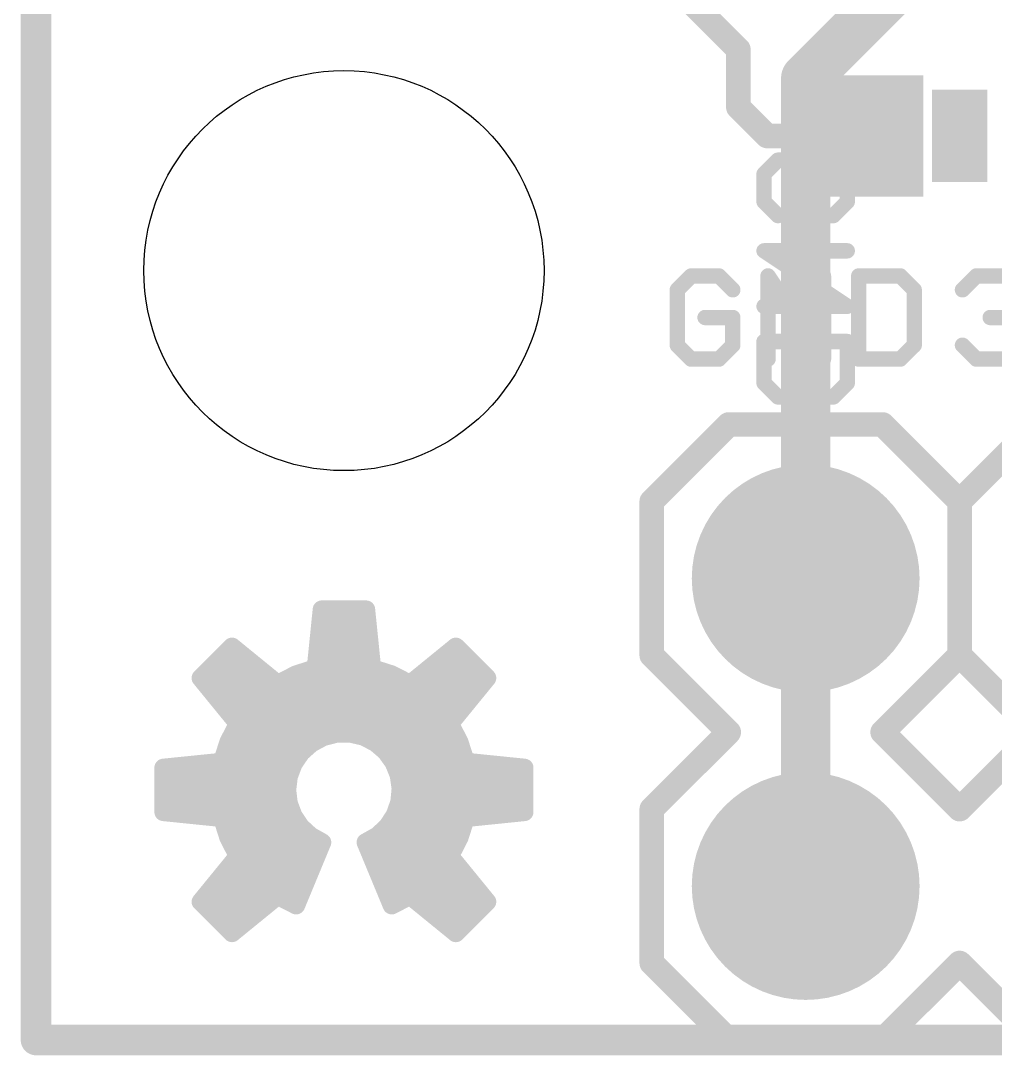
# Model space of a CAD drawing. Extents: x -0.1 to 23, y -0.1 to 23.
# Drawn here: x -0.13 to 7.91, y -0.13 to 8.41 of the extents above; entities that cross this region are included whole.
import ezdxf

# ---------------------------------------------------------------- set-up
doc = ezdxf.new("R2010")
doc.units = 0
for name, color, linetype in [('1', 12, 'CONTINUOUS'), ('16', 132, 'CONTINUOUS'), ('17', 110, 'CONTINUOUS'), ('20', 53, 'CONTINUOUS'), ('21', 253, 'CONTINUOUS'), ('22', 40, 'CONTINUOUS')]:
    doc.layers.add(name, color=color, linetype=linetype)

# ---------------------------------------------------------------- blocks, each defined once
blk = doc.blocks.new('ROUNDP')
at = {"const_width": 0.5}
blk.add_lwpolyline([(0, -0.25, 1), (0, 0.25, 1), (0, -0.25)], format="xyb", dxfattribs=at)
blk = doc.blocks.new('RECT')
blk.add_solid([(-0.5, -0.5), (0.5, -0.5), (-0.5, 0.5), (0.5, 0.5)])

msp = doc.modelspace()

# ---------------------------------------------------------------- linework, layer by layer
at = {"layer": '1'}
for points, const_width in [([(0, 22.86), (0, 0)], 0.254), ([(5.0006, 8.9694), (5.7944, 8.1756)], 0.2032), ([(5.7944, 8.1756), (5.7944, 7.6994)], 0.2032), ([(5.7944, 7.6994), (6.0325, 7.4613)], 0.2032), ([(6.0325, 7.4613), (6.77, 7.4613)], 0.2032), ([(6.35, 1.27), (6.35, 3.81)], 0.4064), ([(0, 0), (22.86, 0)], 0.254)]:
    msp.add_lwpolyline(points, dxfattribs=dict(at, const_width=const_width))
for points, const_width in [([(5.8452, 8.1756, 1), (5.7436, 8.1756)], 0.1016), ([(5.7585, 8.1397, 1), (5.8303, 8.2115)], 0.1016), ([(5.8303, 7.7353, 1), (5.7585, 7.6635)], 0.1016), ([(5.7436, 7.6994, 1), (5.8452, 7.6994)], 0.1016), ([(6.0325, 7.5121, 1), (6.0325, 7.4105)], 0.1016), ([(5.9966, 7.4253, 1), (6.0684, 7.4972)], 0.1016), ([(6.77, 7.4105, 1), (6.77, 7.5121)], 0.1016), ([(6.4516, 3.81, 1), (6.2484, 3.81)], 0.2032), ([(6.2484, 1.27, 1), (6.4516, 1.27)], 0.2032), ([(0, 0.0635, 1), (0, -0.0635)], 0.127), ([(-0.0635, 0, 1), (0.0635, 0)], 0.127)]:
    msp.add_lwpolyline(points, format="xyb", dxfattribs=dict(at, const_width=const_width))
at = {"layer": '16'}
for points, const_width in [([(0, 22.86), (0, 0)], 0.254), ([(6.35, 7.9375), (9.6837, 11.2713)], 0.4064), ([(6.35, 3.81), (6.35, 7.9375)], 0.4064), ([(6.35, 3.81), (6.35, 1.27)], 0.4064), ([(0, 0), (22.86, 0)], 0.254)]:
    msp.add_lwpolyline(points, dxfattribs=dict(at, const_width=const_width))
for points, const_width in [([(6.4516, 7.9375, 1), (6.2484, 7.9375)], 0.2032), ([(6.2782, 8.0093, 1), (6.4218, 7.8657)], 0.2032), ([(6.4516, 3.81, 1), (6.2484, 3.81)], 0.2032), ([(6.2484, 3.81, 1), (6.4516, 3.81)], 0.2032), ([(6.2484, 1.27, 1), (6.4516, 1.27)], 0.2032), ([(0, 0.0635, 1), (0, -0.0635)], 0.127), ([(-0.0635, 0, 1), (0.0635, 0)], 0.127)]:
    msp.add_lwpolyline(points, format="xyb", dxfattribs=dict(at, const_width=const_width))
at = {"layer": '20', "const_width": 0.2032}
for points in [[(0, 22.86), (0, 0)], [(0, 0), (22.86, 0)]]:
    msp.add_lwpolyline(points, dxfattribs=at)
at = {"layer": '20', "const_width": 0.1016}
for points in [[(0, 0.0508, 1), (0, -0.0508)], [(-0.0508, 0, 1), (0.0508, 0)]]:
    msp.add_lwpolyline(points, format="xyb", dxfattribs=at)
at = {"layer": '20'}
msp.add_circle((2.54, 6.35), 1.651, dxfattribs=at)
at = {"layer": '21'}
for points, const_width in [([(5.4053, 6.306), (5.2909, 6.1916)], 0.127), ([(5.6341, 6.306), (5.4053, 6.306)], 0.127), ([(5.7485, 6.1916), (5.6341, 6.306)], 0.127), ([(6.0393, 5.6196), (6.0393, 6.306)], 0.127), ([(6.0393, 6.306), (6.4969, 5.6196)], 0.127), ([(6.4969, 5.6196), (6.4969, 6.306)], 0.127), ([(6.7877, 6.306), (6.7877, 5.6196)], 0.127), ([(7.1309, 6.306), (6.7877, 6.306)], 0.127), ([(7.2453, 6.1916), (7.1309, 6.306)], 0.127), ([(7.6438, 6.1916), (7.7582, 6.306)], 0.127), ([(7.7582, 6.306), (7.987, 6.306)], 0.127), ([(5.2909, 6.1916), (5.2909, 5.734)], 0.127), ([(7.2453, 5.734), (7.2453, 6.1916)], 0.127), ([(5.7485, 5.9628), (5.5197, 5.9628)], 0.127), ([(5.7485, 5.734), (5.7485, 5.9628)], 0.127), ([(7.987, 5.9628), (7.8726, 5.9628)], 0.127), ([(5.2909, 5.734), (5.4053, 5.6196)], 0.127), ([(5.6341, 5.6196), (5.7485, 5.734)], 0.127), ([(7.1309, 5.6196), (7.2453, 5.734)], 0.127), ([(7.7582, 5.6196), (7.6438, 5.734)], 0.127), ([(5.4053, 5.6196), (5.6341, 5.6196)], 0.127), ([(6.7877, 5.6196), (7.1309, 5.6196)], 0.127), ([(7.987, 5.6196), (7.7582, 5.6196)], 0.127), ([(6.35, 4.8816), (6.35, 5.3578)], 0.2032), ([(5.08, 4.445), (5.715, 5.08)], 0.2032), ([(5.715, 5.08), (6.985, 5.08)], 0.2032), ([(6.985, 5.08), (7.62, 4.445)], 0.2032), ([(7.62, 4.445), (8.255, 5.08)], 0.2032), ([(5.08, 3.175), (5.08, 4.445)], 0.2032), ([(7.62, 4.445), (7.62, 3.175)], 0.2032), ([(2.3572, 3.5526), (2.308, 3.0687)], 0.15), ([(2.7228, 3.5526), (2.3572, 3.5526)], 0.15), ([(2.772, 3.0687), (2.7228, 3.5526)], 0.15), ([(2.3468, 3.45), (2.7332, 3.45)], 0.15), ([(2.3315, 3.3), (2.7485, 3.3)], 0.15), ([(1.6165, 3.2458), (1.358, 2.9872)], 0.15), ([(1.9935, 2.9384), (1.6165, 3.2458)], 0.15), ([(3.4635, 3.2458), (3.0865, 2.9384)], 0.15), ([(3.722, 2.9872), (3.4635, 3.2458)], 0.15), ([(5.715, 2.54), (5.08, 3.175)], 0.2032), ([(7.62, 3.175), (6.985, 2.54)], 0.2032), ([(8.255, 2.54), (7.62, 3.175)], 0.2032), ([(1.5208, 3.15), (1.7339, 3.15)], 0.15), ([(2.3163, 3.15), (2.7637, 3.15)], 0.15), ([(3.3461, 3.15), (3.5593, 3.15)], 0.15), ([(1.3708, 3), (1.9179, 3)], 0.15), ([(2.1453, 3.0166), (1.9935, 2.9384)], 0.15), ([(2.1132, 3), (2.9668, 3)], 0.15), ([(2.308, 3.0687), (2.1453, 3.0166)], 0.15), ([(2.9347, 3.0166), (2.772, 3.0687)], 0.15), ([(3.0865, 2.9384), (2.9347, 3.0166)], 0.15), ([(3.1621, 3), (3.7093, 3)], 0.15), ([(1.358, 2.9872), (1.6654, 2.6103)], 0.15), ([(3.4146, 2.6103), (3.722, 2.9872)], 0.15), ([(1.4699, 2.85), (3.6101, 2.85)], 0.15), ([(6.35, 2.7384), (6.35, 2.3416)], 0.2032), ([(1.5922, 2.7), (3.4878, 2.7)], 0.15), ([(1.6654, 2.6103), (1.5872, 2.4584)], 0.15), ([(3.4928, 2.4584), (3.4146, 2.6103)], 0.15), ([(1.6344, 2.55), (3.4456, 2.55)], 0.15), ([(2.2711, 2.4476), (2.3701, 2.5005)], 0.15), ([(2.3701, 2.5005), (2.4788, 2.5284)], 0.15), ([(2.4788, 2.5284), (2.591, 2.5296)], 0.15), ([(2.591, 2.5296), (2.7002, 2.5041)], 0.15), ([(2.7002, 2.5041), (2.8003, 2.4534)], 0.15), ([(5.08, 1.905), (5.715, 2.54)], 0.2032), ([(6.985, 2.54), (7.62, 1.905)], 0.2032), ([(7.62, 1.905), (8.255, 2.54)], 0.2032), ([(1.5872, 2.4584), (1.5351, 2.2957)], 0.15), ([(2.1876, 2.3727), (2.2711, 2.4476)], 0.15), ([(2.8003, 2.4534), (2.8855, 2.3803)], 0.15), ([(3.5449, 2.2957), (3.4928, 2.4584)], 0.15), ([(1.5685, 2.4), (2.218, 2.4)], 0.15), ([(2.1242, 2.2801), (2.1876, 2.3727)], 0.15), ([(2.8626, 2.4), (3.5115, 2.4)], 0.15), ([(2.8855, 2.3803), (2.9508, 2.2891)], 0.15), ([(1.5351, 2.2957), (1.0512, 2.2466)], 0.15), ([(1.0512, 2.2466), (1.0512, 1.881)], 0.15), ([(1.0851, 2.25), (2.1128, 2.25)], 0.15), ([(2.0847, 2.1751), (2.1242, 2.2801)], 0.15), ([(2.9508, 2.2891), (2.9927, 2.185)], 0.15), ([(2.9666, 2.25), (3.9949, 2.25)], 0.15), ([(4.0288, 2.2466), (3.5449, 2.2957)], 0.15), ([(4.0288, 1.881), (4.0288, 2.2466)], 0.15), ([(2.0712, 2.0638), (2.0847, 2.1751)], 0.15), ([(2.9927, 2.185), (3.0085, 2.0739)], 0.15), ([(1.0512, 2.1), (2.0756, 2.1)], 0.15), ([(2.0841, 1.9543), (2.0712, 2.0638)], 0.15), ([(3.0085, 2.0739), (2.9975, 1.9623)], 0.15), ([(3.0048, 2.1), (4.0288, 2.1)], 0.15), ([(1.0512, 1.95), (2.0857, 1.95)], 0.15), ([(2.1223, 1.8509), (2.0841, 1.9543)], 0.15), ([(2.9975, 1.9623), (2.9603, 1.8564)], 0.15), ([(2.9932, 1.95), (4.0288, 1.95)], 0.15), ([(5.08, 0.635), (5.08, 1.905)], 0.2032), ([(1.0512, 1.881), (1.5351, 1.8317)], 0.15), ([(1.5351, 1.8317), (1.5872, 1.6691)], 0.15), ([(2.1835, 1.7593), (2.1223, 1.8509)], 0.15), ([(2.9603, 1.8564), (2.899, 1.7624)], 0.15), ([(3.4928, 1.6691), (3.5449, 1.8317)], 0.15), ([(3.5449, 1.8317), (4.0288, 1.881)], 0.15), ([(1.5453, 1.8), (2.1563, 1.8)], 0.15), ([(2.2644, 1.6845), (2.1835, 1.7593)], 0.15), ([(2.899, 1.7624), (2.8172, 1.6857)], 0.15), ([(2.9236, 1.8), (3.5347, 1.8)], 0.15), ([(1.5872, 1.6691), (1.6654, 1.5172)], 0.15), ([(1.597, 1.65), (2.326, 1.65)], 0.15), ([(2.3606, 1.6307), (2.2644, 1.6845)], 0.15), ([(2.8172, 1.6857), (2.7194, 1.6307)], 0.15), ([(2.7538, 1.65), (3.483, 1.65)], 0.15), ([(3.4146, 1.5172), (3.4928, 1.6691)], 0.15), ([(2.1453, 1.111), (2.3606, 1.6307)], 0.15), ([(2.7194, 1.6307), (2.9347, 1.111)], 0.15), ([(1.6654, 1.5172), (1.358, 1.1402)], 0.15), ([(1.6513, 1.5), (2.3065, 1.5)], 0.15), ([(2.7735, 1.5), (3.4287, 1.5)], 0.15), ([(3.722, 1.1402), (3.4146, 1.5172)], 0.15), ([(1.529, 1.35), (2.2443, 1.35)], 0.15), ([(2.8357, 1.35), (3.551, 1.35)], 0.15), ([(1.358, 1.1402), (1.6165, 0.8818)], 0.15), ([(1.4067, 1.2), (2.1822, 1.2)], 0.15), ([(1.6165, 0.8818), (1.9935, 1.1892)], 0.15), ([(1.9935, 1.1892), (2.1453, 1.111)], 0.15), ([(2.8978, 1.2), (3.6733, 1.2)], 0.15), ([(2.9347, 1.111), (3.0865, 1.1892)], 0.15), ([(3.0865, 1.1892), (3.4635, 0.8818)], 0.15), ([(3.4635, 0.8818), (3.722, 1.1402)], 0.15), ([(1.4483, 1.05), (1.8228, 1.05)], 0.15), ([(3.2572, 1.05), (3.6318, 1.05)], 0.15), ([(1.5983, 0.9), (1.6389, 0.9)], 0.15), ([(3.4411, 0.9), (3.4818, 0.9)], 0.15), ([(5.715, 0), (5.08, 0.635)], 0.2032), ([(7.62, 0.635), (6.985, 0)], 0.2032), ([(8.255, 0), (7.62, 0.635)], 0.2032), ([(6.985, 0), (5.715, 0)], 0.2032)]:
    msp.add_lwpolyline(points, dxfattribs=dict(at, const_width=const_width))
for points, const_width in [([(5.4053, 6.3378, 1), (5.4053, 6.2743)], 0.0635), ([(5.4277, 6.2836, 1), (5.3828, 6.3285)], 0.0635), ([(5.6565, 6.3285, 1), (5.6116, 6.2836)], 0.0635), ([(5.6341, 6.2743, 1), (5.6341, 6.3378)], 0.0635), ([(6.071, 6.306, 1), (6.0075, 6.306)], 0.0635), ([(6.0657, 6.3236, 1), (6.0129, 6.2884)], 0.0635), ([(6.5286, 6.306, 1), (6.4651, 6.306)], 0.0635), ([(6.7877, 6.3378, 1), (6.7877, 6.2743)], 0.0635), ([(6.8195, 6.306, 1), (6.756, 6.306)], 0.0635), ([(7.1534, 6.3285, 1), (7.1084, 6.2836)], 0.0635), ([(7.1309, 6.2743, 1), (7.1309, 6.3378)], 0.0635), ([(7.7582, 6.3378, 1), (7.7582, 6.2743)], 0.0635), ([(7.7806, 6.2836, 1), (7.7357, 6.3285)], 0.0635), ([(5.3226, 6.1916, 1), (5.2591, 6.1916)], 0.0635), ([(5.2684, 6.2141, 1), (5.3133, 6.1692)], 0.0635), ([(5.726, 6.1692, 1), (5.7709, 6.2141)], 0.0635), ([(7.2771, 6.1916, 1), (7.2136, 6.1916)], 0.0635), ([(7.2228, 6.1692, 1), (7.2678, 6.2141)], 0.0635), ([(7.6213, 6.2141, 1), (7.6662, 6.1692)], 0.0635), ([(5.5197, 5.9946, 1), (5.5197, 5.9311)], 0.0635), ([(5.7802, 5.9628, 1), (5.7167, 5.9628)], 0.0635), ([(5.7485, 5.9311, 1), (5.7485, 5.9946)], 0.0635), ([(7.8726, 5.9946, 1), (7.8726, 5.9311)], 0.0635), ([(5.3133, 5.7565, 1), (5.2684, 5.7116)], 0.0635), ([(5.2591, 5.734, 1), (5.3226, 5.734)], 0.0635), ([(5.7167, 5.734, 1), (5.7802, 5.734)], 0.0635), ([(5.7709, 5.7116, 1), (5.726, 5.7565)], 0.0635), ([(7.2136, 5.734, 1), (7.2771, 5.734)], 0.0635), ([(7.2678, 5.7116, 1), (7.2228, 5.7565)], 0.0635), ([(7.6662, 5.7565, 1), (7.6213, 5.7116)], 0.0635), ([(5.4053, 5.6514, 1), (5.4053, 5.5879)], 0.0635), ([(5.3828, 5.5972, 1), (5.4277, 5.6421)], 0.0635), ([(5.6116, 5.6421, 1), (5.6565, 5.5972)], 0.0635), ([(5.6341, 5.5879, 1), (5.6341, 5.6514)], 0.0635), ([(6.0075, 5.6196, 1), (6.071, 5.6196)], 0.0635), ([(6.4651, 5.6196, 1), (6.5286, 5.6196)], 0.0635), ([(6.4705, 5.602, 1), (6.5233, 5.6372)], 0.0635), ([(6.7877, 5.6514, 1), (6.7877, 5.5879)], 0.0635), ([(6.756, 5.6196, 1), (6.8195, 5.6196)], 0.0635), ([(7.1084, 5.6421, 1), (7.1534, 5.5972)], 0.0635), ([(7.1309, 5.5879, 1), (7.1309, 5.6514)], 0.0635), ([(7.7582, 5.6514, 1), (7.7582, 5.5879)], 0.0635), ([(7.7357, 5.5972, 1), (7.7806, 5.6421)], 0.0635), ([(6.4008, 5.3578, 1), (6.2992, 5.3578)], 0.1016), ([(5.715, 5.1308, 1), (5.715, 5.0292)], 0.1016), ([(5.7509, 5.0441, 1), (5.6791, 5.1159)], 0.1016), ([(7.0209, 5.1159, 1), (6.9491, 5.0441)], 0.1016), ([(6.985, 5.0292, 1), (6.985, 5.1308)], 0.1016), ([(6.2992, 4.8816, 1), (6.4008, 4.8816)], 0.1016), ([(5.1308, 4.445, 1), (5.0292, 4.445)], 0.1016), ([(5.0441, 4.4809, 1), (5.1159, 4.4091)], 0.1016), ([(7.6708, 4.445, 1), (7.5692, 4.445)], 0.1016), ([(7.5841, 4.4809, 1), (7.6559, 4.4091)], 0.1016), ([(7.5841, 4.4091, 1), (7.6559, 4.4809)], 0.1016), ([(2.3572, 3.5901, 1), (2.3572, 3.5151)], 0.075), ([(2.3945, 3.5488, 1), (2.3199, 3.5563)], 0.075), ([(2.7601, 3.5563, 1), (2.6855, 3.5488)], 0.075), ([(2.7228, 3.5151, 1), (2.7228, 3.5901)], 0.075), ([(2.3468, 3.4875, 1), (2.3468, 3.4125)], 0.075), ([(2.7332, 3.4125, 1), (2.7332, 3.4875)], 0.075), ([(2.3315, 3.3375, 1), (2.3315, 3.2625)], 0.075), ([(2.7485, 3.2625, 1), (2.7485, 3.3375)], 0.075), ([(1.6402, 3.2748, 1), (1.5928, 3.2167)], 0.075), ([(1.643, 3.2192, 1), (1.59, 3.2723)], 0.075), ([(3.49, 3.2723, 1), (3.437, 3.2192)], 0.075), ([(3.4872, 3.2167, 1), (3.4398, 3.2748)], 0.075), ([(5.1159, 3.2109, 1), (5.0441, 3.1391)], 0.1016), ([(7.6559, 3.2109, 1), (7.5841, 3.1391)], 0.1016), ([(7.6559, 3.1391, 1), (7.5841, 3.2109)], 0.1016), ([(1.5208, 3.1875, 1), (1.5208, 3.1125)], 0.075), ([(1.7339, 3.1125, 1), (1.7339, 3.1875)], 0.075), ([(2.3163, 3.1875, 1), (2.3163, 3.1125)], 0.075), ([(2.7637, 3.1125, 1), (2.7637, 3.1875)], 0.075), ([(3.3461, 3.1875, 1), (3.3461, 3.1125)], 0.075), ([(3.5593, 3.1125, 1), (3.5593, 3.1875)], 0.075), ([(5.0292, 3.175, 1), (5.1308, 3.175)], 0.1016), ([(7.5692, 3.175, 1), (7.6708, 3.175)], 0.1016), ([(1.3708, 3.0375, 1), (1.3708, 2.9625)], 0.075), ([(1.9179, 2.9625, 1), (1.9179, 3.0375)], 0.075), ([(2.1132, 3.0375, 1), (2.1132, 2.9625)], 0.075), ([(2.1339, 3.0523, 1), (2.1568, 2.9809)], 0.075), ([(2.1625, 2.9832, 1), (2.1282, 3.0499)], 0.075), ([(2.2707, 3.0724, 1), (2.3453, 3.0649)], 0.075), ([(2.3194, 3.0329, 1), (2.2966, 3.1044)], 0.075), ([(2.7834, 3.1044, 1), (2.7606, 3.0329)], 0.075), ([(2.7347, 3.0649, 1), (2.8093, 3.0724)], 0.075), ([(2.9518, 3.0499, 1), (2.9175, 2.9832)], 0.075), ([(2.9232, 2.9809, 1), (2.9461, 3.0523)], 0.075), ([(2.9668, 2.9625, 1), (2.9668, 3.0375)], 0.075), ([(3.1621, 3.0375, 1), (3.1621, 2.9625)], 0.075), ([(3.7093, 2.9625, 1), (3.7093, 3.0375)], 0.075), ([(1.3871, 3.0109, 1), (1.3289, 2.9636)], 0.075), ([(1.3315, 3.0138, 1), (1.3845, 2.9607)], 0.075), ([(1.9763, 2.9717, 1), (2.0107, 2.905)], 0.075), ([(1.9698, 2.9093, 1), (2.0172, 2.9674)], 0.075), ([(3.0628, 2.9674, 1), (3.1102, 2.9093)], 0.075), ([(3.0693, 2.905, 1), (3.1037, 2.9717)], 0.075), ([(3.7511, 2.9636, 1), (3.6929, 3.0109)], 0.075), ([(3.6955, 2.9607, 1), (3.7485, 3.0138)], 0.075), ([(1.4699, 2.8875, 1), (1.4699, 2.8125)], 0.075), ([(3.6101, 2.8125, 1), (3.6101, 2.8875)], 0.075), ([(6.4008, 2.7384, 1), (6.2992, 2.7384)], 0.1016), ([(1.5922, 2.7375, 1), (1.5922, 2.6625)], 0.075), ([(3.4878, 2.6625, 1), (3.4878, 2.7375)], 0.075), ([(1.6987, 2.5931, 1), (1.6321, 2.6274)], 0.075), ([(1.6363, 2.5866, 1), (1.6945, 2.6339)], 0.075), ([(3.4479, 2.6274, 1), (3.3813, 2.5931)], 0.075), ([(3.3855, 2.6339, 1), (3.4437, 2.5866)], 0.075), ([(1.6344, 2.5875, 1), (1.6344, 2.5125)], 0.075), ([(2.3608, 2.5368, 1), (2.3794, 2.4642)], 0.075), ([(2.3878, 2.4674, 1), (2.3524, 2.5336)], 0.075), ([(2.4784, 2.5659, 1), (2.4792, 2.4909)], 0.075), ([(2.4881, 2.492, 1), (2.4695, 2.5647)], 0.075), ([(2.5995, 2.5661, 1), (2.5825, 2.4931)], 0.075), ([(2.5914, 2.4921, 1), (2.5906, 2.5671)], 0.075), ([(2.7172, 2.5376, 1), (2.6833, 2.4707)], 0.075), ([(2.6917, 2.4676, 1), (2.7088, 2.5406)], 0.075), ([(3.4456, 2.5125, 1), (3.4456, 2.5875)], 0.075), ([(5.7509, 2.5041, 1), (5.6791, 2.5759)], 0.1016), ([(5.6791, 2.5041, 1), (5.7509, 2.5759)], 0.1016), ([(7.0209, 2.5759, 1), (6.9491, 2.5041)], 0.1016), ([(6.9491, 2.5759, 1), (7.0209, 2.5041)], 0.1016), ([(1.5538, 2.4756, 1), (1.6205, 2.4412)], 0.075), ([(1.6229, 2.447, 1), (1.5515, 2.4698)], 0.075), ([(2.2534, 2.4807, 1), (2.2888, 2.4146)], 0.075), ([(2.2961, 2.4197, 1), (2.2461, 2.4756)], 0.075), ([(2.8247, 2.4818, 1), (2.7759, 2.4249)], 0.075), ([(2.7834, 2.4199, 1), (2.8173, 2.4868)], 0.075), ([(3.5285, 2.4698, 1), (3.4571, 2.447)], 0.075), ([(3.4595, 2.4412, 1), (3.5262, 2.4756)], 0.075), ([(1.5685, 2.4375, 1), (1.5685, 2.3625)], 0.075), ([(2.1625, 2.4007, 1), (2.2126, 2.3448)], 0.075), ([(2.2185, 2.3516, 1), (2.1566, 2.3939)], 0.075), ([(2.218, 2.3625, 1), (2.218, 2.4375)], 0.075), ([(2.8626, 2.4375, 1), (2.8626, 2.3625)], 0.075), ([(2.916, 2.4022, 1), (2.855, 2.3585)], 0.075), ([(2.8611, 2.3519, 1), (2.9099, 2.4088)], 0.075), ([(3.5115, 2.3625, 1), (3.5115, 2.4375)], 0.075), ([(6.2992, 2.3416, 1), (6.4008, 2.3416)], 0.1016), ([(1.0887, 2.2466, 1), (1.0137, 2.2466)], 0.075), ([(1.0474, 2.2839, 1), (1.055, 2.2092)], 0.075), ([(1.0851, 2.2875, 1), (1.0851, 2.2125)], 0.075), ([(1.4994, 2.3072, 1), (1.5708, 2.2843)], 0.075), ([(1.5389, 2.2584, 1), (1.5313, 2.3331)], 0.075), ([(2.0932, 2.3013, 1), (2.1551, 2.259)], 0.075), ([(2.1593, 2.2669, 1), (2.0891, 2.2934)], 0.075), ([(2.1128, 2.2125, 1), (2.1128, 2.2875)], 0.075), ([(2.9856, 2.3031, 1), (2.9161, 2.2752)], 0.075), ([(2.9204, 2.2673, 1), (2.9813, 2.311)], 0.075), ([(2.9666, 2.2875, 1), (2.9666, 2.2125)], 0.075), ([(3.5487, 2.3331, 1), (3.5411, 2.2584)], 0.075), ([(3.5092, 2.2843, 1), (3.5806, 2.3072)], 0.075), ([(4.0663, 2.2466, 1), (3.9913, 2.2466)], 0.075), ([(3.9949, 2.2125, 1), (3.9949, 2.2875)], 0.075), ([(4.025, 2.2092, 1), (4.0326, 2.2839)], 0.075), ([(2.0496, 2.1884, 1), (2.1197, 2.1619)], 0.075), ([(2.1219, 2.1706, 1), (2.0474, 2.1796)], 0.075), ([(3.0298, 2.1903, 1), (2.9555, 2.1797)], 0.075), ([(2.9579, 2.171, 1), (3.0275, 2.199)], 0.075), ([(1.0512, 2.1375, 1), (1.0512, 2.0625)], 0.075), ([(2.1084, 2.0682, 1), (2.034, 2.0593)], 0.075), ([(2.0756, 2.0625, 1), (2.0756, 2.1375)], 0.075), ([(3.0048, 2.1375, 1), (3.0048, 2.0625)], 0.075), ([(3.0459, 2.0703, 1), (2.9712, 2.0776)], 0.075), ([(4.0288, 2.0625, 1), (4.0288, 2.1375)], 0.075), ([(2.034, 2.0682, 1), (2.1084, 2.0593)], 0.075), ([(2.9714, 2.0686, 1), (3.0457, 2.0792)], 0.075), ([(1.0512, 1.9875, 1), (1.0512, 1.9125)], 0.075), ([(2.1193, 1.9673, 1), (2.049, 1.9413)], 0.075), ([(2.0469, 1.9499, 1), (2.1214, 1.9587)], 0.075), ([(2.0857, 1.9125, 1), (2.0857, 1.9875)], 0.075), ([(2.9932, 1.9875, 1), (2.9932, 1.9125)], 0.075), ([(2.9602, 1.9659, 1), (3.0349, 1.9586)], 0.075), ([(3.0329, 1.9498, 1), (2.9622, 1.9747)], 0.075), ([(4.0288, 1.9125, 1), (4.0288, 1.9875)], 0.075), ([(5.1308, 1.905, 1), (5.0292, 1.905)], 0.1016), ([(5.0441, 1.9409, 1), (5.1159, 1.8691)], 0.1016), ([(7.5841, 1.9409, 1), (7.6559, 1.8691)], 0.1016), ([(7.5841, 1.8691, 1), (7.6559, 1.9409)], 0.1016), ([(1.055, 1.9183, 1), (1.0474, 1.8436)], 0.075), ([(1.0137, 1.881, 1), (1.0887, 1.881)], 0.075), ([(1.5708, 1.8432, 1), (1.4994, 1.8203)], 0.075), ([(1.5313, 1.7944, 1), (1.5389, 1.8691)], 0.075), ([(2.1535, 1.8718, 1), (2.0911, 1.8301)], 0.075), ([(2.0871, 1.8379, 1), (2.1575, 1.8639)], 0.075), ([(2.925, 1.8688, 1), (2.9957, 1.844)], 0.075), ([(2.9918, 1.8359, 1), (2.9289, 1.8769)], 0.075), ([(3.5411, 1.8691, 1), (3.5487, 1.7944)], 0.075), ([(3.5806, 1.8203, 1), (3.5092, 1.8432)], 0.075), ([(3.9913, 1.881, 1), (4.0663, 1.881)], 0.075), ([(4.0326, 1.8436, 1), (4.025, 1.9183)], 0.075), ([(1.5453, 1.8375, 1), (1.5453, 1.7625)], 0.075), ([(2.209, 1.7868, 1), (2.1581, 1.7317)], 0.075), ([(2.1523, 1.7385, 1), (2.2147, 1.7801)], 0.075), ([(2.1563, 1.7625, 1), (2.1563, 1.8375)], 0.075), ([(2.8676, 1.7829, 1), (2.9305, 1.7419)], 0.075), ([(2.9247, 1.7351, 1), (2.8734, 1.7898)], 0.075), ([(2.9236, 1.8375, 1), (2.9236, 1.7625)], 0.075), ([(3.5347, 1.7625, 1), (3.5347, 1.8375)], 0.075), ([(1.6205, 1.6863, 1), (1.5538, 1.6519)], 0.075), ([(1.5515, 1.6577, 1), (1.6229, 1.6805)], 0.075), ([(1.597, 1.6875, 1), (1.597, 1.6125)], 0.075), ([(2.2828, 1.7172, 1), (2.2461, 1.6518)], 0.075), ([(2.239, 1.6569, 1), (2.2899, 1.712)], 0.075), ([(2.326, 1.6125, 1), (2.326, 1.6875)], 0.075), ([(2.7538, 1.6875, 1), (2.7538, 1.6125)], 0.075), ([(2.7915, 1.7131, 1), (2.8428, 1.6583)], 0.075), ([(2.8356, 1.653, 1), (2.7988, 1.7184)], 0.075), ([(3.4571, 1.6805, 1), (3.5285, 1.6577)], 0.075), ([(3.5262, 1.6519, 1), (3.4595, 1.6863)], 0.075), ([(3.483, 1.6125, 1), (3.483, 1.6875)], 0.075), ([(2.3952, 1.6163, 1), (2.326, 1.645)], 0.075), ([(2.3423, 1.5979, 1), (2.3789, 1.6634)], 0.075), ([(2.754, 1.645, 1), (2.6848, 1.6163)], 0.075), ([(2.701, 1.6633, 1), (2.7378, 1.598)], 0.075), ([(1.6513, 1.5375, 1), (1.6513, 1.4625)], 0.075), ([(1.6321, 1.5001, 1), (1.6987, 1.5344)], 0.075), ([(1.6945, 1.4936, 1), (1.6363, 1.5409)], 0.075), ([(2.3065, 1.4625, 1), (2.3065, 1.5375)], 0.075), ([(2.7735, 1.5375, 1), (2.7735, 1.4625)], 0.075), ([(3.4437, 1.5409, 1), (3.3855, 1.4936)], 0.075), ([(3.3813, 1.5344, 1), (3.4479, 1.5001)], 0.075), ([(3.4287, 1.4625, 1), (3.4287, 1.5375)], 0.075), ([(1.529, 1.3875, 1), (1.529, 1.3125)], 0.075), ([(2.2443, 1.3125, 1), (2.2443, 1.3875)], 0.075), ([(2.8357, 1.3875, 1), (2.8357, 1.3125)], 0.075), ([(3.551, 1.3125, 1), (3.551, 1.3875)], 0.075), ([(1.3845, 1.1668, 1), (1.3315, 1.1137)], 0.075), ([(1.3289, 1.1639, 1), (1.3871, 1.1166)], 0.075), ([(1.4067, 1.2375, 1), (1.4067, 1.1625)], 0.075), ([(2.0107, 1.2225, 1), (1.9763, 1.1558)], 0.075), ([(2.0172, 1.1601, 1), (1.9698, 1.2182)], 0.075), ([(2.1822, 1.1625, 1), (2.1822, 1.2375)], 0.075), ([(2.8978, 1.2375, 1), (2.8978, 1.1625)], 0.075), ([(3.1102, 1.2182, 1), (3.0628, 1.1601)], 0.075), ([(3.1037, 1.1558, 1), (3.0693, 1.2225)], 0.075), ([(3.6733, 1.1625, 1), (3.6733, 1.2375)], 0.075), ([(3.6929, 1.1166, 1), (3.7511, 1.1639)], 0.075), ([(3.7485, 1.1137, 1), (3.6955, 1.1668)], 0.075), ([(1.4483, 1.0875, 1), (1.4483, 1.0125)], 0.075), ([(1.8228, 1.0125, 1), (1.8228, 1.0875)], 0.075), ([(2.1107, 1.1253, 1), (2.1799, 1.0966)], 0.075), ([(2.1281, 1.0776, 1), (2.1625, 1.1443)], 0.075), ([(2.9175, 1.1443, 1), (2.9519, 1.0776)], 0.075), ([(2.9001, 1.0966, 1), (2.9693, 1.1253)], 0.075), ([(3.2572, 1.0875, 1), (3.2572, 1.0125)], 0.075), ([(3.6318, 1.0125, 1), (3.6318, 1.0875)], 0.075), ([(1.5983, 0.9375, 1), (1.5983, 0.8625)], 0.075), ([(1.5928, 0.9108, 1), (1.6402, 0.8527)], 0.075), ([(1.59, 0.8552, 1), (1.643, 0.9083)], 0.075), ([(1.6389, 0.8625, 1), (1.6389, 0.9375)], 0.075), ([(3.4411, 0.9375, 1), (3.4411, 0.8625)], 0.075), ([(3.437, 0.9083, 1), (3.49, 0.8552)], 0.075), ([(3.4398, 0.8527, 1), (3.4872, 0.9108)], 0.075), ([(3.4818, 0.8625, 1), (3.4818, 0.9375)], 0.075), ([(5.1159, 0.6709, 1), (5.0441, 0.5991)], 0.1016), ([(5.0292, 0.635, 1), (5.1308, 0.635)], 0.1016), ([(7.6559, 0.6709, 1), (7.5841, 0.5991)], 0.1016), ([(7.6559, 0.5991, 1), (7.5841, 0.6709)], 0.1016), ([(5.715, 0.0508, 1), (5.715, -0.0508)], 0.1016), ([(5.6791, -0.0359, 1), (5.7509, 0.0359)], 0.1016), ([(6.9491, 0.0359, 1), (7.0209, -0.0359)], 0.1016), ([(6.985, -0.0508, 1), (6.985, 0.0508)], 0.1016)]:
    msp.add_lwpolyline(points, format="xyb", dxfattribs=dict(at, const_width=const_width))
at = {"layer": '22', "const_width": 0.127}
for points in [[(6.0065, 7.1474), (6.1209, 7.2617)], [(6.1209, 7.2617), (6.5785, 7.2617)], [(6.5785, 7.2617), (6.6929, 7.1474)], [(6.0065, 6.9186), (6.0065, 7.1474)], [(6.6929, 7.1474), (6.6929, 6.9186)], [(6.3497, 6.8042), (6.3497, 7.033)], [(6.1209, 6.8042), (6.0065, 6.9186)], [(6.6929, 6.9186), (6.5785, 6.8042)], [(6.5785, 6.8042), (6.3497, 6.8042)], [(6.6929, 6.5133), (6.0065, 6.5133)], [(6.0065, 6.5133), (6.6929, 6.0557)], [(6.6929, 6.0557), (6.0065, 6.0557)], [(6.0065, 5.7649), (6.6929, 5.7649)], [(6.0065, 5.4217), (6.0065, 5.7649)], [(6.6929, 5.7649), (6.6929, 5.4217)], [(6.1209, 5.3073), (6.0065, 5.4217)], [(6.6929, 5.4217), (6.5785, 5.3073)], [(6.5785, 5.3073), (6.1209, 5.3073)]]:
    msp.add_lwpolyline(points, dxfattribs=at)
at = {"layer": '22', "const_width": 0.0635}
for points in [[(6.1209, 7.2935, 1), (6.1209, 7.23)], [(6.1434, 7.2393, 1), (6.0985, 7.2842)], [(6.601, 7.2842, 1), (6.5561, 7.2393)], [(6.5785, 7.23, 1), (6.5785, 7.2935)], [(6.0383, 7.1474, 1), (5.9748, 7.1474)], [(5.9841, 7.1698, 1), (6.029, 7.1249)], [(6.7247, 7.1474, 1), (6.6612, 7.1474)], [(6.6704, 7.1249, 1), (6.7154, 7.1698)], [(6.3815, 7.033, 1), (6.318, 7.033)], [(6.029, 6.941, 1), (5.9841, 6.8961)], [(5.9748, 6.9186, 1), (6.0383, 6.9186)], [(6.6612, 6.9186, 1), (6.7247, 6.9186)], [(6.7154, 6.8961, 1), (6.6704, 6.941)], [(6.0985, 6.7817, 1), (6.1434, 6.8266)], [(6.3497, 6.8359, 1), (6.3497, 6.7724)], [(6.318, 6.8042, 1), (6.3815, 6.8042)], [(6.5561, 6.8266, 1), (6.601, 6.7817)], [(6.5785, 6.7724, 1), (6.5785, 6.8359)], [(6.0065, 6.5451, 1), (6.0065, 6.4816)], [(6.0241, 6.5397, 1), (5.9889, 6.4869)], [(6.6929, 6.4816, 1), (6.6929, 6.5451)], [(6.0065, 6.0875, 1), (6.0065, 6.024)], [(6.6753, 6.0293, 1), (6.7105, 6.0822)], [(6.6929, 6.024, 1), (6.6929, 6.0875)], [(6.0065, 5.7967, 1), (6.0065, 5.7332)], [(6.0383, 5.7649, 1), (5.9748, 5.7649)], [(6.7247, 5.7649, 1), (6.6612, 5.7649)], [(6.6929, 5.7332, 1), (6.6929, 5.7967)], [(6.029, 5.4442, 1), (5.9841, 5.3993)], [(6.7154, 5.3993, 1), (6.6704, 5.4442)], [(5.9748, 5.4217, 1), (6.0383, 5.4217)], [(6.6612, 5.4217, 1), (6.7247, 5.4217)], [(6.1209, 5.3391, 1), (6.1209, 5.2756)], [(6.0985, 5.2849, 1), (6.1434, 5.3298)], [(6.5561, 5.3298, 1), (6.601, 5.2849)], [(6.5785, 5.2756, 1), (6.5785, 5.3391)]]:
    msp.add_lwpolyline(points, format="xyb", dxfattribs=at)

# ---------------------------------------------------------------- block references
at = {"layer": '1', "xscale": 1.1, "rotation": 180}
msp.add_blockref('RECT', (6.77, 7.4613), dxfattribs=at)
at = {"layer": '17', "xscale": 1.8796, "yscale": 1.8796}
for p, rotation in [((6.35, 3.81), 90), ((6.35, 3.81), 90), ((6.35, 1.27), 270), ((6.35, 1.27), 270)]:
    msp.add_blockref('ROUNDP', p, dxfattribs=dict(at, rotation=rotation))
at = {"layer": '21', "xscale": 0.4572, "yscale": 0.762, "rotation": 180}
msp.add_blockref('RECT', (7.62, 7.4613), dxfattribs=at)

doc.saveas('drawing.dxf')
